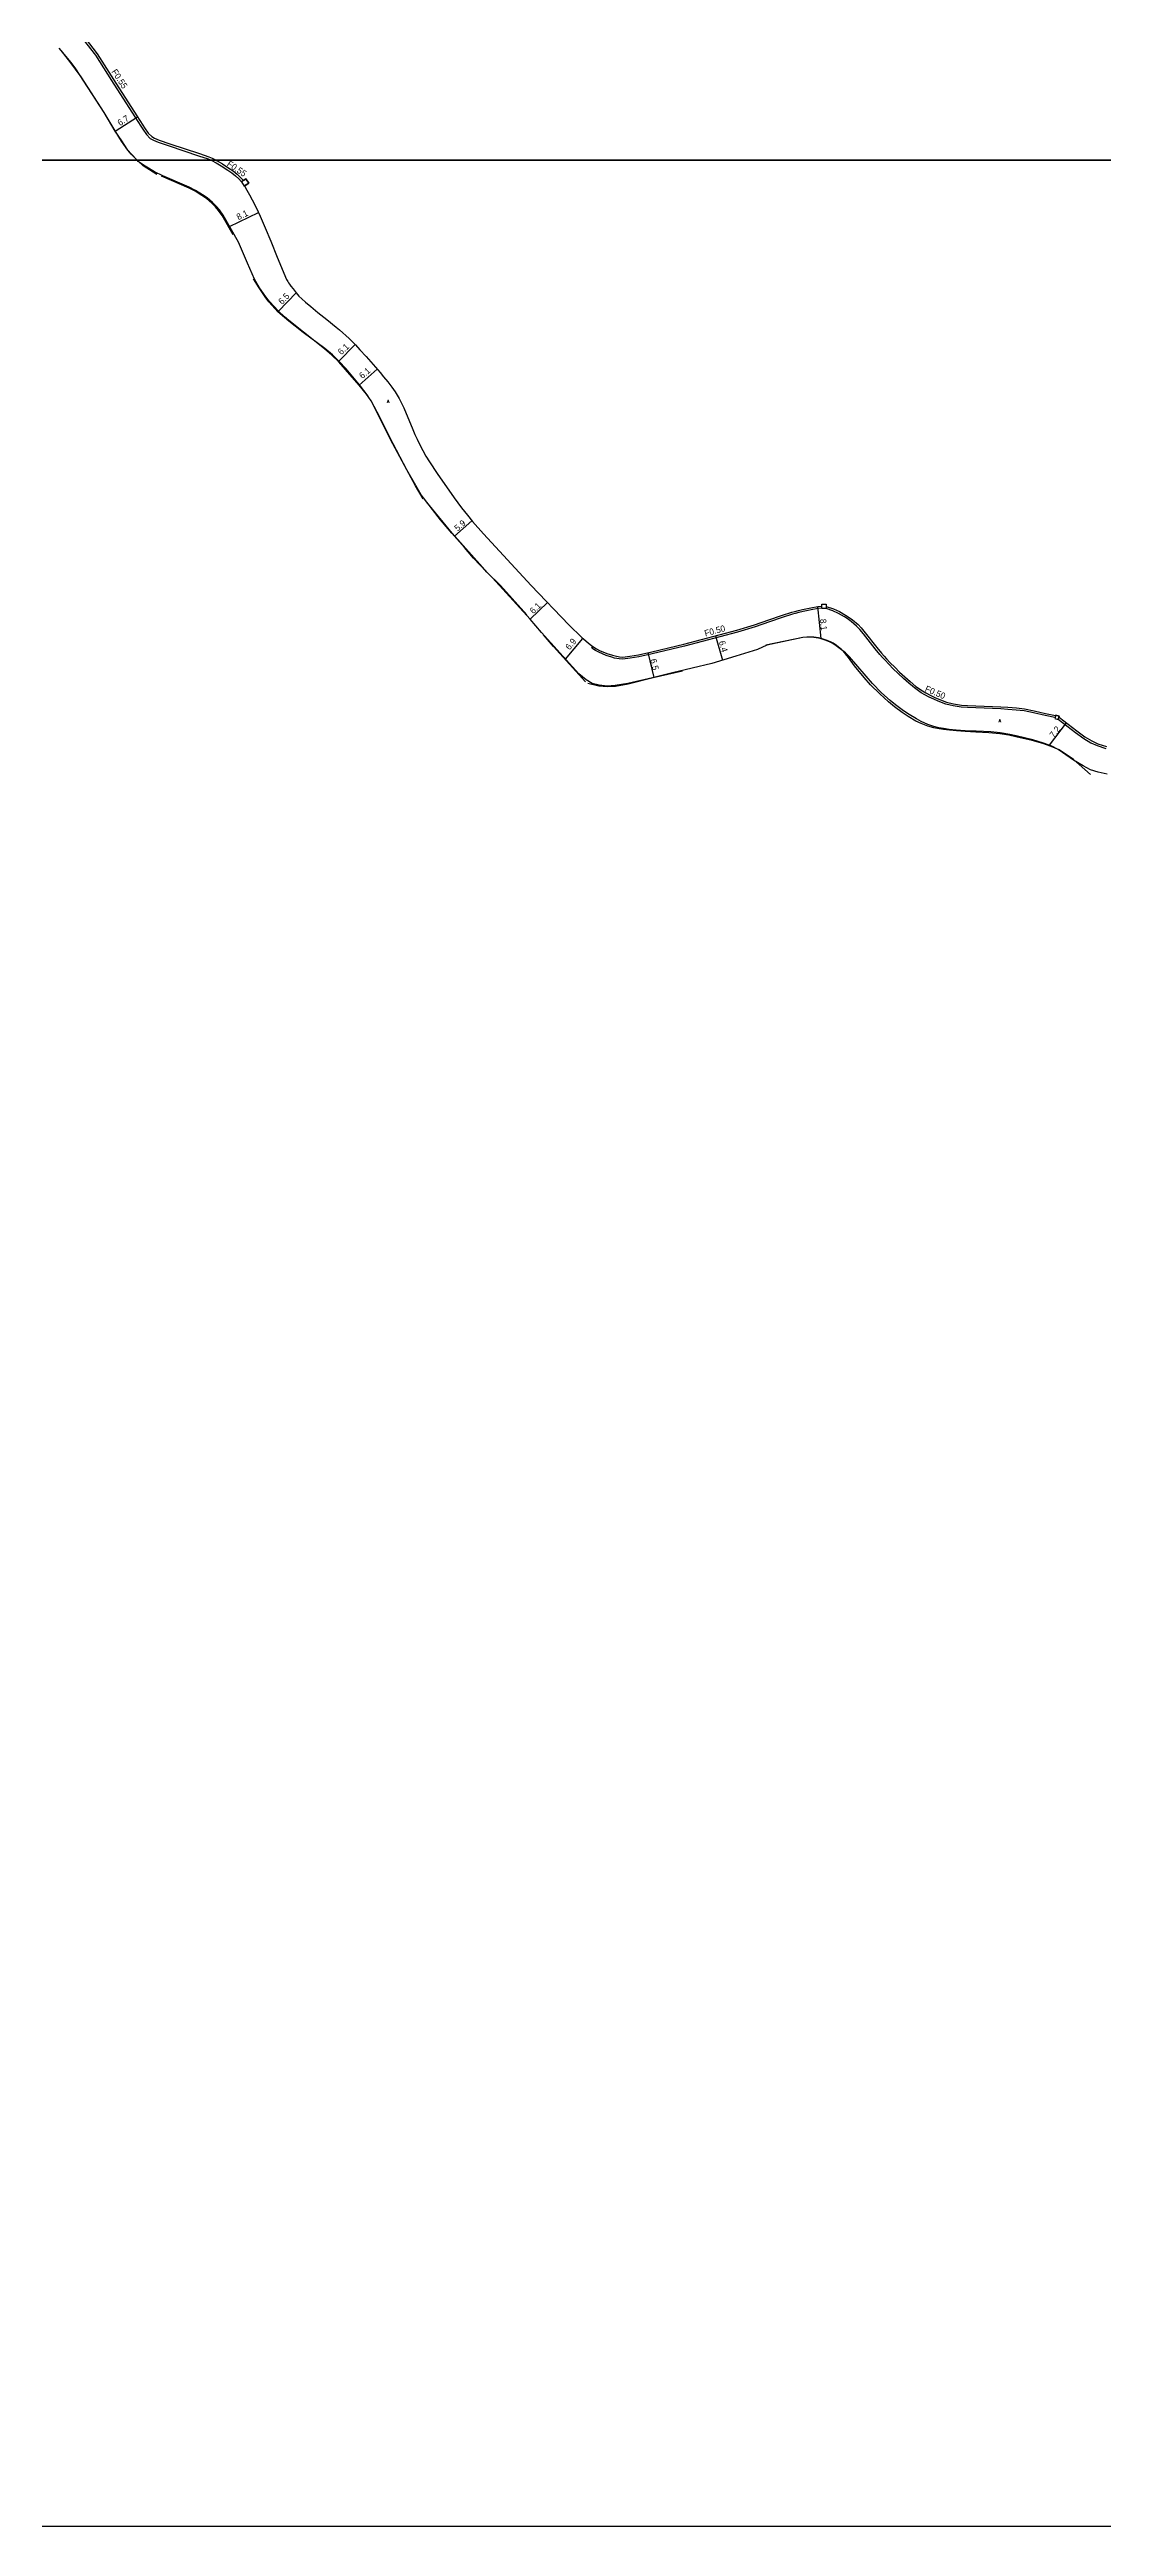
# Model space of a CAD drawing. Header units: metres. Extents: x -20000 to -16000, y -93000 to -90000.
# Drawn here: x -19665 to -19398, y -91800 to -91172 of the extents above; entities that cross this region are included whole.
import ezdxf

# ---------------------------------------------------------------- set-up
doc = ezdxf.new("R2010")
doc.units = ezdxf.units.M
doc.header["$LTSCALE"] = 2.5
for name, color, linetype in [('側溝・桝', 7, 'Continuous'), ('図郭', 7, 'Continuous'), ('幅員', 7, 'Continuous'), ('歩道・分離帯・安全施設', 7, 'Continuous'), ('舗装', 7, 'Continuous'), ('道路', 7, 'Continuous')]:
    doc.layers.add(name, color=color, linetype=linetype)
doc.styles.get("Standard").update_dxf_attribs({"font": ''})
doc.styles.add('YOKO_DECO', font='txt.shx', dxfattribs={"bigfont": 'extfont.shx'})
doc.styles.get('Standard').set_extended_font_data('@MS PGothic')

msp = doc.modelspace()

# ---------------------------------------------------------------- linework, layer by layer
at = {"layer": '側溝・桝'}
for points in [[(-19660.37, -91162.48), (-19659.72, -91163.81), (-19658.27, -91166.99), (-19657.74, -91167.87), (-19656.7, -91169.41), (-19653.62, -91173.37), (-19649.5, -91179.81), (-19643.61, -91189.02), (-19642.1, -91191.38), (-19641.6, -91192.12), (-19640.63, -91193.48), (-19639.69, -91194.45), (-19638.9, -91194.9), (-19637.67, -91195.41), (-19634.9, -91196.38), (-19627.43, -91198.85), (-19625.04, -91199.66), (-19624.26, -91199.99), (-19624.25, -91200)], [(-19624.25, -91200), (-19622.97, -91200.66), (-19621.69, -91201.41), (-19620.06, -91202.49), (-19619.03, -91203.17), (-19618.06, -91203.95), (-19617.21, -91204.75), (-19616.57, -91205.44)], [(-19469.34, -91313.58), (-19470.33, -91313.7), (-19472.04, -91314.01), (-19472.85, -91314.17), (-19474.14, -91314.46), (-19475.16, -91314.69), (-19476.09, -91314.91), (-19476.84, -91315.11), (-19479.41, -91315.95), (-19482.6, -91317.03), (-19486.3, -91318.32), (-19490.79, -91319.68), (-19504.23, -91323.22), (-19512.38, -91325.13), (-19515.79, -91325.89), (-19517.96, -91326.29), (-19519.84, -91326.5), (-19520.74, -91326.43), (-19521.92, -91326.22), (-19522.63, -91326.03), (-19524.06, -91325.56), (-19525.96, -91324.77), (-19526.79, -91324.35), (-19527.72, -91323.71), (-19527.42, -91323.27)], [(-19410.22, -91341.34), (-19410.25, -91341.33), (-19412.75, -91340.79), (-19415.64, -91340.08), (-19418.08, -91339.64), (-19420.04, -91339.41), (-19422.21, -91339.24), (-19423.95, -91339.12), (-19432.45, -91338.8), (-19434.01, -91338.68), (-19436.06, -91338.36), (-19437.91, -91337.89), (-19439.89, -91337.14), (-19440.94, -91336.69), (-19442.15, -91336.11), (-19443.22, -91335.54), (-19444.13, -91335.01), (-19445.85, -91333.81), (-19447.33, -91332.6), (-19448.68, -91331.39), (-19450.01, -91330.16), (-19451.25, -91328.94), (-19452.39, -91327.79), (-19453.33, -91326.8), (-19453.97, -91326.1), (-19454.64, -91325.31), (-19455.82, -91323.87), (-19458.76, -91320.12), (-19459.75, -91318.96), (-19460.56, -91318.1), (-19461.91, -91316.92), (-19462.94, -91316.21), (-19463.63, -91315.77), (-19465.11, -91314.93), (-19466.59, -91314.27), (-19468.27, -91313.67)], [(-19409.4, -91341.72), (-19409.39, -91341.72), (-19405.01, -91345.09), (-19402.94, -91346.61), (-19401.12, -91347.71), (-19399.54, -91348.44), (-19397.3, -91349.2)]]:
    msp.add_lwpolyline(points, dxfattribs=at)
for points in [[(-19615.85, -91206.56), (-19614.73, -91205.84), (-19615.45, -91204.73), (-19616.57, -91205.44)], [(-19469.33, -91312.57), (-19468.27, -91312.57), (-19468.27, -91313.67), (-19469.34, -91313.66)], [(-19409.43, -91341.82), (-19409.19, -91340.92), (-19410.05, -91340.69), (-19410.29, -91341.59)]]:
    msp.add_lwpolyline(points, close=True, dxfattribs=at)
at = {"layer": '図郭'}
for points in [[(-20000, -90600), (-19200, -90600), (-19200, -91200), (-20000, -91200)], [(-20000, -91200), (-19200, -91200), (-19200, -91800), (-20000, -91800)]]:
    msp.add_lwpolyline(points, close=True, dxfattribs=at)
at = {"layer": '幅員'}
for points in [[(-19648.62, -91192.59), (-19642.98, -91188.97)], [(-19619.59, -91216.79), (-19612.28, -91213.22)], [(-19607.21, -91238.3), (-19602.67, -91233.63)], [(-19591.98, -91251.05), (-19587.73, -91246.71)], [(-19586.74, -91257.02), (-19582.13, -91252.99)], [(-19562.55, -91295.31), (-19558.13, -91291.42)], [(-19543.34, -91316.34), (-19538.93, -91312.15)], [(-19469.5, -91321.27), (-19470.4, -91313.17)], [(-19534.4, -91326.49), (-19529.96, -91321.23)], [(-19496.34, -91320.59), (-19494.53, -91326.77)], [(-19513.53, -91324.84), (-19511.99, -91331.12)], [(-19411.63, -91348.35), (-19407.27, -91342.68)]]:
    msp.add_lwpolyline(points, dxfattribs=at)
at = {"layer": '歩道・分離帯・安全施設'}
for points in [[(-19643.05, -91200), (-19644.54, -91198.48), (-19645.37, -91197.45), (-19647.04, -91195.13), (-19648.59, -91192.58), (-19651.43, -91187.93), (-19657.25, -91178.82), (-19658.65, -91176.88), (-19659.87, -91175.26), (-19662.24, -91172.27)], [(-19638.07, -91203.62), (-19641.48, -91201.42), (-19642.79, -91200.27), (-19643.05, -91200)], [(-19618.64, -91218.94), (-19621.5, -91214.04), (-19622.38, -91212.76), (-19623.17, -91211.83), (-19624.08, -91210.86), (-19625.47, -91209.71), (-19626.62, -91208.91), (-19628.32, -91207.87), (-19629.86, -91207.07), (-19636.88, -91204.05)], [(-19584.45, -91259.81), (-19586.64, -91256.93), (-19590.05, -91252.92), (-19591.85, -91250.93), (-19593.49, -91249.32), (-19595.42, -91247.73), (-19600.95, -91243.64), (-19604.6, -91240.79), (-19605.7, -91239.9), (-19607.33, -91238.45), (-19609.59, -91235.91), (-19610.56, -91234.62), (-19612.06, -91232.34), (-19613.51, -91230.08)], [(-19570.5, -91285.84), (-19572.41, -91282.53), (-19574.6, -91278.49), (-19578.16, -91271.91), (-19582.25, -91263.9), (-19583.59, -91261.17)], [(-19544.2, -91315.25), (-19550.91, -91307.81), (-19554.3, -91304.47), (-19556.02, -91302.53), (-19557.57, -91300.83), (-19563.14, -91294.54), (-19569.64, -91286.6)], [(-19529.3, -91332.27), (-19537.4, -91323.32), (-19539.97, -91320.35)], [(-19401.2, -91355.75), (-19405.56, -91351.95), (-19409.2, -91349.46), (-19411.17, -91348.63), (-19413.31, -91347.92), (-19416.03, -91347.16), (-19420.12, -91346.2), (-19421.94, -91345.82), (-19424.24, -91345.45), (-19426.99, -91345.17), (-19430.29, -91345.01), (-19432.98, -91344.86), (-19435.22, -91344.68), (-19436.95, -91344.48), (-19438.47, -91344.34), (-19439.63, -91344.2), (-19440.95, -91343.94), (-19442.51, -91343.48), (-19444.18, -91342.83), (-19445.53, -91342.21), (-19447.47, -91341.06), (-19448.98, -91340.01), (-19450.97, -91338.56), (-19452.48, -91337.29), (-19454.67, -91335.3), (-19456.98, -91333.01), (-19458.59, -91331.18), (-19461.08, -91328.17), (-19462.56, -91326.06), (-19463.43, -91325.06), (-19464.38, -91324.07), (-19465.61, -91323.04), (-19466.52, -91322.45), (-19467.18, -91322.1), (-19468.25, -91321.65), (-19469.5, -91321.27), (-19470.2, -91321.11), (-19471.37, -91320.94), (-19472.17, -91320.9), (-19473.09, -91320.93), (-19474.19, -91321), (-19483.6, -91322.96)], [(-19504.73, -91329.58), (-19512.15, -91331.2), (-19518.45, -91332.83), (-19521.7, -91333.41), (-19523.82, -91333.52), (-19525.91, -91333.38), (-19528.69, -91332.7)]]:
    msp.add_lwpolyline(points, dxfattribs=at)
at = {"layer": '道路'}
for points in [[(-19656.24, -91169.08), (-19653.17, -91173.04), (-19649.03, -91179.51), (-19643.14, -91188.72), (-19641.63, -91191.07), (-19641.14, -91191.81), (-19640.2, -91193.12), (-19639.35, -91194.01), (-19638.66, -91194.4), (-19637.47, -91194.89), (-19634.73, -91195.85), (-19627.25, -91198.32), (-19624.84, -91199.14), (-19624.03, -91199.49), (-19623.03, -91200)], [(-19643, -91200), (-19644.5, -91198.42), (-19645.42, -91197.4), (-19646.93, -91195.1), (-19648.62, -91192.59), (-19651.43, -91187.89), (-19658.62, -91176.79), (-19659.79, -91175.17), (-19662.82, -91171.58)], [(-19396.97, -91355.67), (-19399.31, -91355.18), (-19401.19, -91354.54), (-19403.11, -91353.53), (-19405.49, -91352.11), (-19409.41, -91349.4), (-19411.06, -91348.56), (-19413.16, -91347.8), (-19415.82, -91346.99), (-19420.09, -91345.97), (-19421.71, -91345.62), (-19424.11, -91345.19), (-19426.53, -91344.95), (-19430.23, -91344.78), (-19432.98, -91344.64), (-19435.31, -91344.51), (-19437.07, -91344.33), (-19438.53, -91344.11), (-19439.68, -91343.89), (-19440.93, -91343.55), (-19442.44, -91343.05), (-19444.17, -91342.31), (-19445.39, -91341.64), (-19447.21, -91340.56), (-19448.64, -91339.6), (-19450.64, -91338.12), (-19452.05, -91336.95), (-19454.2, -91335.03), (-19456.52, -91332.66), (-19458.09, -91330.86), (-19460.71, -91327.78), (-19462.38, -91325.91), (-19463.35, -91324.92), (-19464.36, -91324.11), (-19465.69, -91323.14), (-19466.58, -91322.57), (-19467.25, -91322.19), (-19468.3, -91321.76), (-19469.55, -91321.37), (-19470.22, -91321.19), (-19471.39, -91320.98), (-19472.17, -91320.93), (-19473.13, -91320.92), (-19474.21, -91321.03), (-19483.3, -91322.95), (-19485.72, -91324.04), (-19491.14, -91325.78), (-19497.28, -91327.57), (-19507.22, -91329.94), (-19512.32, -91331.2), (-19518.58, -91332.67), (-19521.75, -91333.19), (-19523.79, -91333.32), (-19525.81, -91333.08), (-19527.65, -91332.71), (-19529.16, -91331.77), (-19530.96, -91330.19), (-19532.6, -91328.49), (-19540.48, -91319.73), (-19543.34, -91316.34), (-19552.94, -91305.86), (-19556.11, -91302.56), (-19557.7, -91300.9), (-19560.01, -91298.23), (-19563.2, -91294.57), (-19566.06, -91291.2), (-19571, -91284.83), (-19572.37, -91282.47), (-19574.64, -91278.46), (-19578.07, -91271.89), (-19582.16, -91263.86), (-19583.71, -91261), (-19584.87, -91259.34), (-19586.74, -91257.02), (-19590.17, -91253.02), (-19591.98, -91251.05), (-19593.61, -91249.44), (-19595.52, -91247.85), (-19600.82, -91243.56), (-19604.53, -91240.63), (-19605.66, -91239.73), (-19607.21, -91238.3), (-19609.45, -91235.79), (-19610.42, -91234.59), (-19611.97, -91232.31), (-19613.29, -91230.11), (-19615.04, -91226.07), (-19617.31, -91220.8), (-19621.21, -91213.94), (-19622.17, -91212.6), (-19622.95, -91211.68), (-19623.9, -91210.71), (-19625.31, -91209.55), (-19626.44, -91208.73), (-19628.24, -91207.7), (-19629.87, -91206.85), (-19636.49, -91203.99), (-19638.64, -91202.92), (-19641.02, -91201.53), (-19642.74, -91200.28), (-19643, -91200)], [(-19623.03, -91200), (-19622.7, -91200.17), (-19621.39, -91200.94), (-19619.75, -91202.02), (-19618.7, -91202.72), (-19617.69, -91203.53), (-19616.82, -91204.36), (-19616.09, -91205.14), (-19615.45, -91204.73), (-19614.73, -91205.84), (-19615.78, -91206.51), (-19615.17, -91207.61), (-19614.52, -91208.73), (-19613.84, -91210.02), (-19612.88, -91212), (-19611.87, -91214.18), (-19610.57, -91217.1), (-19609.12, -91220.51), (-19607.52, -91224.55), (-19606.03, -91228.17), (-19605.42, -91229.62), (-19605.11, -91230.27), (-19604.83, -91230.76), (-19604.66, -91231.04), (-19604.39, -91231.41), (-19604.05, -91231.93), (-19603.5, -91232.63), (-19602.67, -91233.63), (-19601.98, -91234.42), (-19601.22, -91235.15), (-19600.3, -91236.01), (-19599.02, -91237.12), (-19597.19, -91238.61), (-19594.95, -91240.42), (-19592.52, -91242.33), (-19591.74, -91242.98), (-19590.87, -91243.72), (-19590.07, -91244.44), (-19589.25, -91245.23), (-19588.41, -91246.05), (-19587.66, -91246.83), (-19586.53, -91248.04), (-19584.97, -91249.74), (-19581.42, -91253.81), (-19580.51, -91254.89), (-19579.48, -91256.21), (-19578.45, -91257.55), (-19577.62, -91258.74), (-19577.04, -91259.6), (-19576.54, -91260.45), (-19576.08, -91261.39), (-19575.4, -91262.78), (-19573.1, -91268.3), (-19572.58, -91269.5), (-19572.02, -91270.74), (-19571.24, -91272.36), (-19570.59, -91273.58), (-19569.8, -91275), (-19568.9, -91276.44), (-19566.97, -91279.39), (-19562.65, -91285.62), (-19560.77, -91288.15), (-19559.28, -91289.99), (-19557.98, -91291.59), (-19555.2, -91294.75), (-19543.05, -91307.8), (-19533.53, -91317.83), (-19530.2, -91321.03), (-19528.16, -91322.75), (-19527.42, -91323.27)], [(-19527.42, -91323.27), (-19526.52, -91323.89), (-19525.74, -91324.28), (-19523.87, -91325.06), (-19522.48, -91325.52), (-19521.81, -91325.7), (-19520.67, -91325.9), (-19519.85, -91325.97), (-19518.04, -91325.76), (-19515.89, -91325.37), (-19512.5, -91324.61), (-19504.36, -91322.71), (-19490.93, -91319.17), (-19486.46, -91317.82), (-19482.77, -91316.53), (-19479.58, -91315.45), (-19476.98, -91314.6), (-19476.22, -91314.39), (-19475.28, -91314.17), (-19474.25, -91313.94), (-19472.96, -91313.65), (-19472.14, -91313.49), (-19470.41, -91313.17), (-19469.34, -91313.05), (-19469.33, -91312.57), (-19468.27, -91312.57), (-19468.27, -91313.12), (-19468.23, -91313.12), (-19466.39, -91313.78), (-19464.87, -91314.45), (-19463.36, -91315.31), (-19462.65, -91315.77), (-19461.59, -91316.51), (-19460.19, -91317.72), (-19459.35, -91318.6), (-19458.35, -91319.79), (-19455.4, -91323.54), (-19454.24, -91324.97), (-19453.57, -91325.75), (-19452.94, -91326.44), (-19452.02, -91327.42), (-19450.88, -91328.56), (-19449.65, -91329.77), (-19448.33, -91331), (-19446.98, -91332.2), (-19445.52, -91333.4), (-19443.85, -91334.55), (-19442.96, -91335.07), (-19441.91, -91335.64), (-19440.72, -91336.2), (-19439.69, -91336.65), (-19437.76, -91337.38), (-19435.96, -91337.84), (-19433.95, -91338.16), (-19432.41, -91338.28), (-19423.92, -91338.6), (-19422.18, -91338.72), (-19419.98, -91338.88), (-19418, -91339.12), (-19415.53, -91339.57), (-19412.63, -91340.27), (-19410.08, -91340.82), (-19410.05, -91340.69), (-19409.19, -91340.92), (-19409.26, -91341.2), (-19409.11, -91341.27), (-19404.69, -91344.67), (-19402.65, -91346.17), (-19400.87, -91347.24), (-19399.34, -91347.94), (-19397.14, -91348.69)]]:
    msp.add_lwpolyline(points, dxfattribs=at)

# ---------------------------------------------------------------- texts
at = {"layer": '側溝・桝'}
for s, rotation, p in [('F0.55', 303, (-19649.61, -91177.54)), ('F0.55', 326, (-19620.41, -91201.28)), ('F0.50', 15, (-19498.9, -91320.77)), ('F0.50', 337, (-19443.37, -91334.61))]:
    msp.add_text(s, height=1.6, rotation=rotation, dxfattribs=at).set_placement(p)
at = {"layer": '幅員'}
for s, rotation, p in [('6.7', 33, (-19647.38, -91191.38)), ('8.1', 26, (-19617.34, -91215.22)), ('6.5', 46, (-19606.26, -91236.7)), ('6.1', 43, (-19591.24, -91249.46)), ('6.1', 41, (-19585.89, -91255.52)), ('5.9', 41, (-19561.72, -91294.17)), ('6.1', 44, (-19542.52, -91315.14)), ('6.9', 50, (-19533.36, -91324.31)), ('6.4', 286, (-19495.52, -91322.09)), ('8.1', 276, (-19469.88, -91316.38)), ('6.5', 284, (-19512.93, -91326.64)), ('7.2', 52, (-19410.5, -91346.58))]:
    msp.add_text(s, height=1.6, rotation=rotation, dxfattribs=at).set_placement(p)
at = {"layer": '舗装', "style": 'YOKO_DECO'}
for p in [(-19579.65, -91261.5, 469.66), (-19424.52, -91342.48, 460.5)]:
    msp.add_text('A', height=0.75, dxfattribs=at).set_placement(p)

doc.saveas('drawing.dxf')
